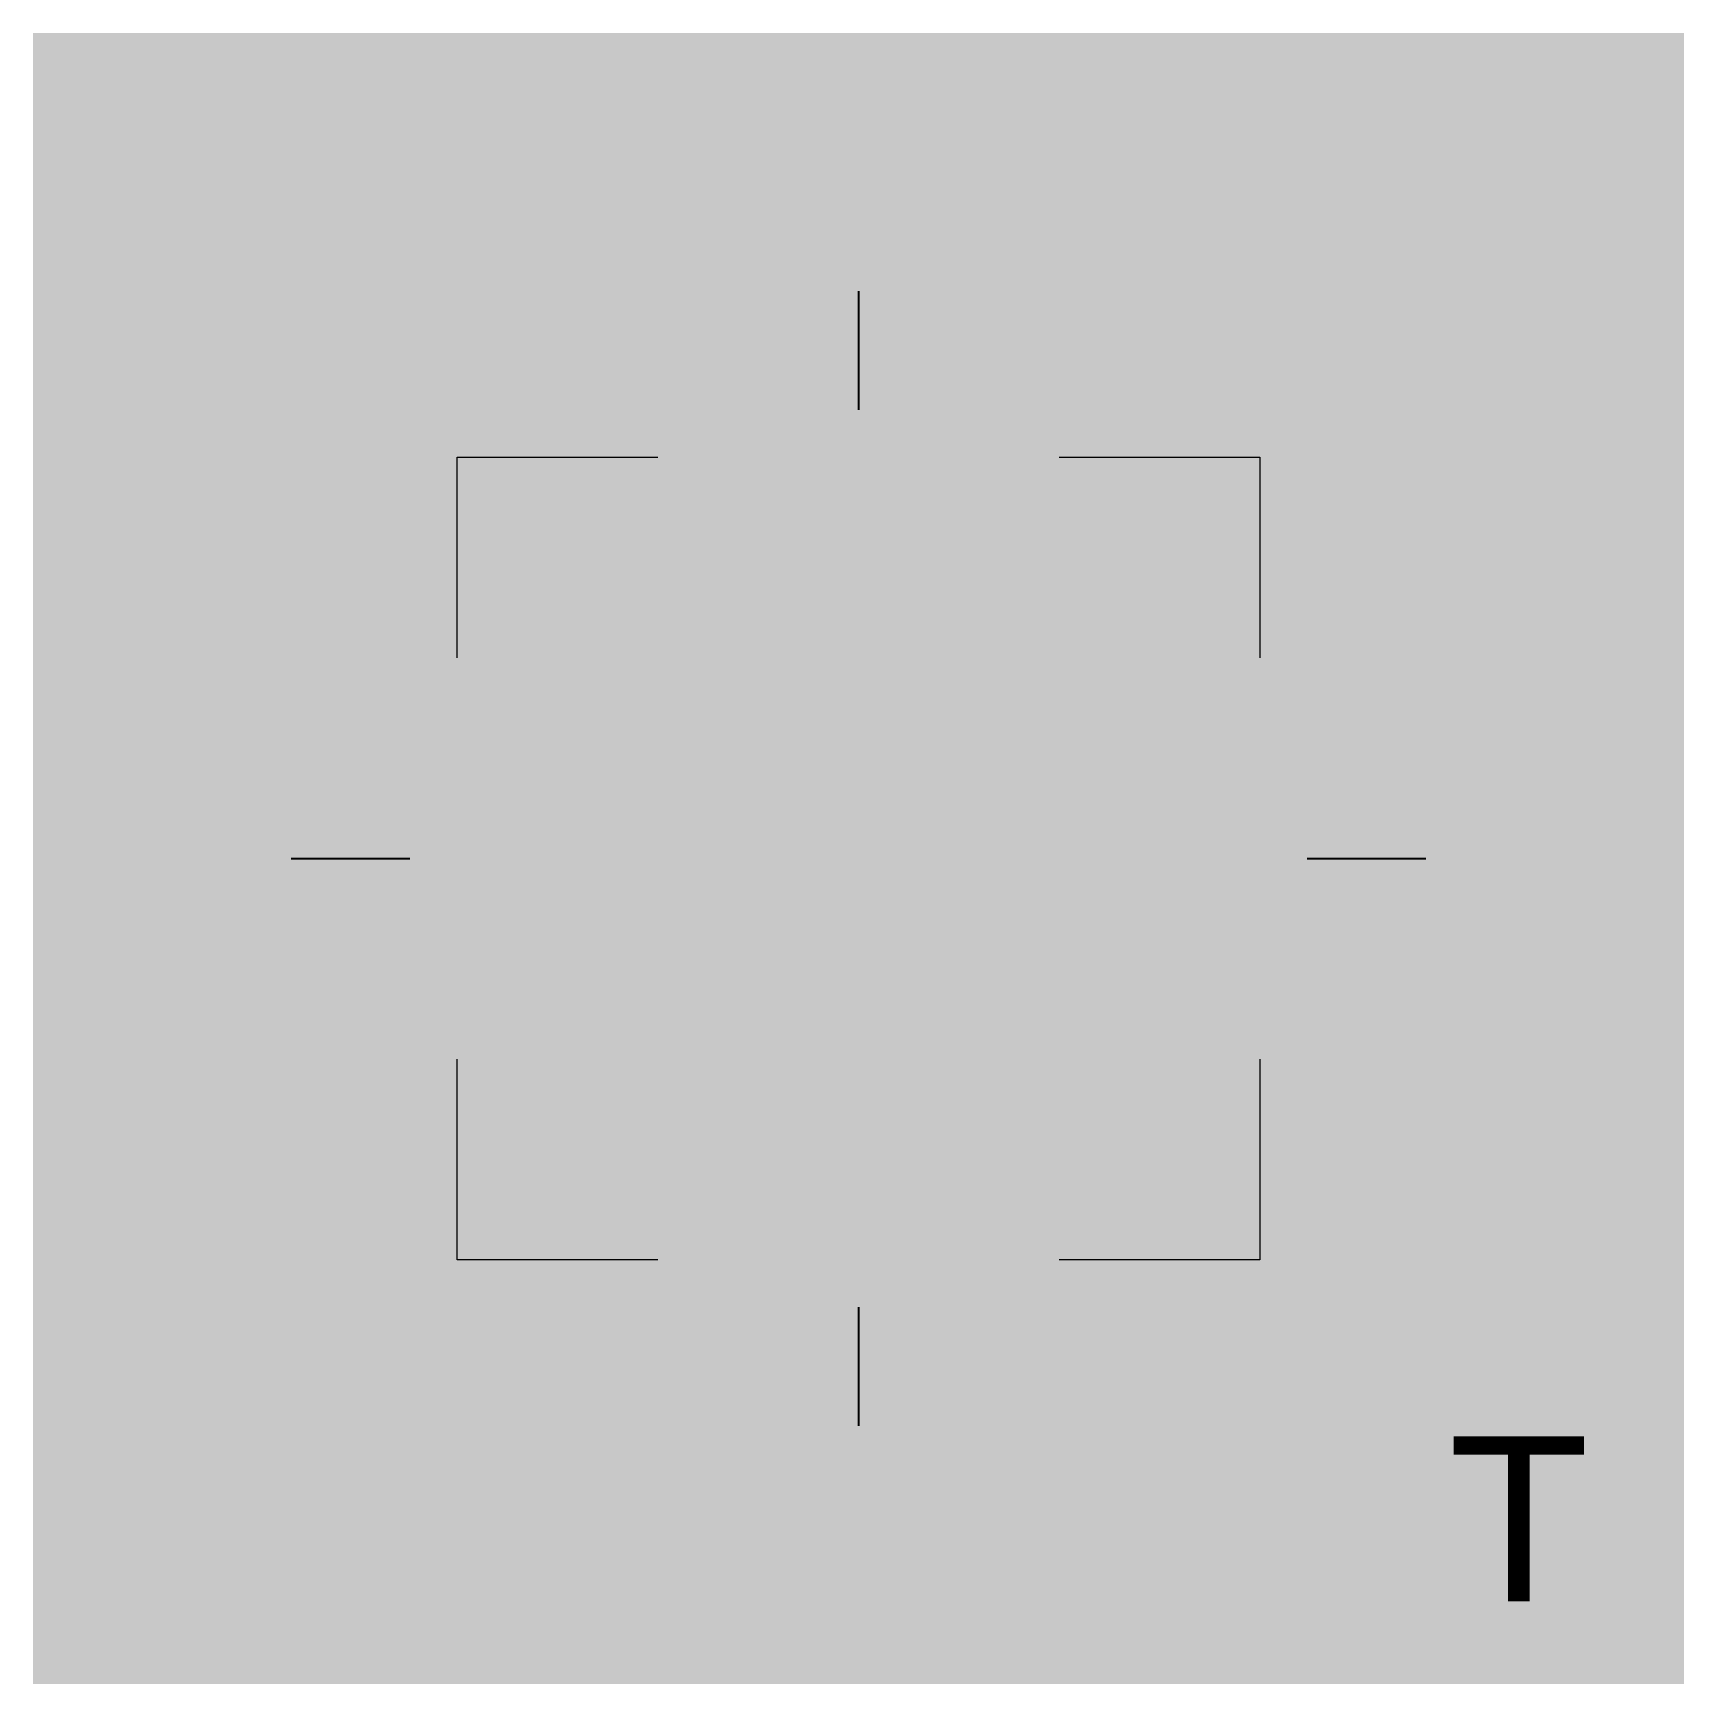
# Model space of a CAD drawing. Header units: millimetres. Extents: x -10 to 0, y 0 to 10.
import ezdxf

# ---------------------------------------------------------------- set-up
doc = ezdxf.new("R2010")
doc.units = ezdxf.units.MM
doc.layers.get('0').update_dxf_attribs({"lineweight": 25, "true_color": 0xffffff})
doc.styles.add('textstyle0', font='')
doc.styles.get('textstyle0').set_extended_font_data('Liberation Sans')

msp = doc.modelspace()

# ---------------------------------------------------------------- hatches: boundary and pattern name
at = {"true_color": 0x000000}
msp.add_hatch(color=7, dxfattribs=at).paths.add_polyline_path([(-10, 0), (-10, 10), (0, 10), (0, 0)])

# ---------------------------------------------------------------- linework, layer by layer
for p, q in [((-5, 8.437), (-5, 7.717)), ((-8.437, 5), (-7.717, 5)), ((-2.283, 5), (-1.563, 5)), ((-5, 2.283), (-5, 1.563))]:
    msp.add_line(p, q)
at = {"lineweight": 20}
for p, q in [((-7.43, 7.43), (-6.215, 7.43)), ((-7.43, 6.215), (-7.43, 7.43)), ((-3.785, 7.43), (-2.57, 7.43)), ((-2.57, 7.43), (-2.57, 6.215)), ((-7.43, 2.57), (-7.43, 3.785)), ((-2.57, 3.785), (-2.57, 2.57)), ((-6.215, 2.57), (-7.43, 2.57)), ((-2.57, 2.57), (-3.785, 2.57))]:
    msp.add_line(p, q, dxfattribs=at)

# ---------------------------------------------------------------- texts
at = {"insert": (-1, 1), "char_height": 1, "attachment_point": 5, "style": 'textstyle0'}
msp.add_mtext('T', dxfattribs=at)

doc.saveas('drawing.dxf')
